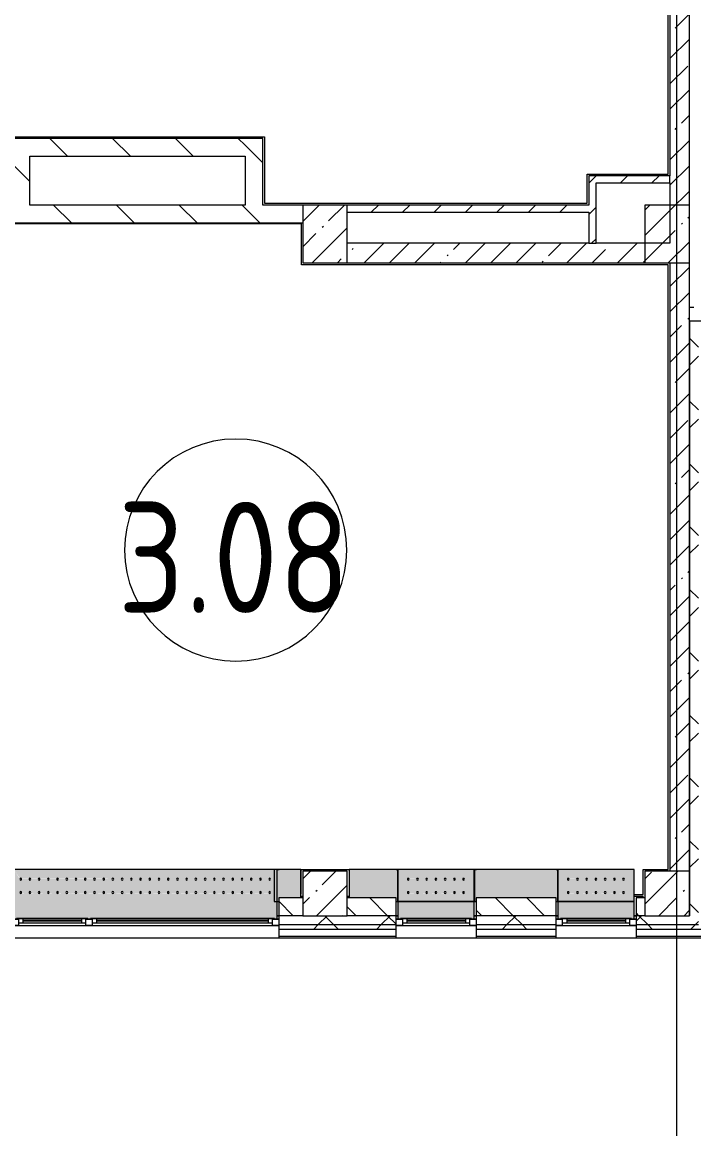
# Model space of a CAD drawing. Header units: millimetres. Extents: x 63482 to 319368, y -8553 to 29000.
# Drawn here: x 211981 to 219539, y 1150 to 13610 of the extents above; entities that cross this region are included whole.
import ezdxf

# ---------------------------------------------------------------- set-up
doc = ezdxf.new("R2010")
doc.units = ezdxf.units.MM
doc.linetypes.add('200_ШТРИХ__ш1_п0_6_', pattern=[80, 50, -30])
doc.linetypes.add('Осевая', pattern=[1587.5, 317.5, -238.125, 793.75, -238.125])
for name, color, linetype, lineweight in [('A-AREA-IDEN', 7, 'Continuous', 9), ('A-DETL-MBND', 7, '200_ШТРИХ__ш1_п0_6_', 9), ('A-GLAZ-2', 7, 'Continuous', 5), ('A-WALL', 7, 'Continuous', 9), ('A-WALL-4', 7, 'Continuous', 5), ('I-WALL-2', 7, 'Continuous', 5), ('S-COLS', 7, 'Continuous', 5), ('Знаки', 7, 'Continuous', 5), ('Оси', 7, 'Continuous', 9), ('Оси-2', 7, 'Осевая', 9)]:
    doc.layers.add(name, color=color, linetype=linetype, lineweight=lineweight)
doc.layers.add('A-FLOR-2', color=7, linetype='Continuous', lineweight=5, true_color=0xaaaaaa)
doc.layers.add('Знаки-2', color=7, linetype='Continuous', lineweight=5, true_color=0xd7cfbf)
doc.styles.add('GOST Common_3', font='GOST_Common.ttf', dxfattribs={"width": 0.9, "height": 1250})
pattern_1 = [(45, (134788.6, 0), (-353.5534, 353.5534), []), (135, (134788.6, 0), (-353.5534, -353.5534), [])]
pattern_2 = [(45, (134788.6, 0), (-285.1231, 285.1231), []), (45, (135073.7, 0), (-285.1231, 285.1231), [504.031, -100.806, 16.764, -84.042])]
pattern_3 = [(135, (134788.6, 0), (-353.5534, -353.5534), [])]
pattern_4 = [(45, (134788.6, 0), (-176.7767, 176.7767), [])]

# ---------------------------------------------------------------- blocks, each defined once
blk = doc.blocks.new('BSC_Колонна _Прямоугольная - 500х500-V51-Общий план 3 этажа с размещением фрагментов 3_1-3_8')
at = {"layer": 'S-COLS'}
h = blk.add_hatch(dxfattribs=at)
h.set_pattern_fill('FP_41', color=256, style=0, pattern_type=2)
h.set_pattern_definition([(45, (-80600, -3800), (-285.1231, 285.1231), []), (45, (-80314.88, -3800), (-285.1231, 285.1231), [504.031, -100.806, 16.764, -84.042])])
h.paths.add_polyline_path([(-53, -250), (250, -250), (250, 250), (-250, 250), (-250, -250)])
for p, q in [((250, 250), (-250, 250)), ((-250, 250), (-250, -250)), ((250, -250), (250, 250)), ((-250, -250), (250, -250))]:
    blk.add_line(p, q, dxfattribs=at)
blk = doc.blocks.new('120_Окно_СКБ_2Ст - 120_Окно_СКБ_2Ст 3000х2500 _мал_створка слева_-22809161-Общий план 3 этажа с размещением фрагментов 3_1-3_8')
at = {"layer": 'A-GLAZ-2'}
for p, q in [((-1500, -75), (-1500, -5)), ((-1500, -5), (-1430, -5)), ((1500, -5), (-1500, -5)), ((-1430, -75), (-1500, -75)), ((-1500, -75), (-1450, -75)), ((-1430, -75), (-1450, -75)), ((-1450, -75), (-1450, -85)), ((-1450, -85), (620, -85)), ((620, -85), (-1450, -85)), ((-1430, -5), (-1430, -75)), ((600, -35), (-1430, -35)), ((-1430, -35), (-1430, -75)), ((-1380, -85), (-1380, -35)), ((-1380, -55), (550, -55)), ((550, -65), (-1380, -65)), ((550, -85), (550, -35)), ((600, -75), (600, -5)), ((600, -5), (670, -5)), ((600, -75), (600, -35)), ((670, -75), (600, -75)), ((620, -75), (600, -75)), ((620, -75), (650, -75)), ((620, -85), (620, -75)), ((670, -75), (650, -75)), ((650, -75), (650, -85)), ((650, -85), (1450, -85)), ((1450, -85), (650, -85)), ((670, -5), (670, -75)), ((1430, -35), (670, -35)), ((670, -35), (670, -75)), ((720, -85), (720, -35)), ((720, -55), (1380, -55)), ((1380, -65), (720, -65)), ((1380, -85), (1380, -35)), ((1430, -75), (1430, -5)), ((1430, -5), (1500, -5)), ((1430, -75), (1430, -35)), ((1500, -75), (1430, -75)), ((1450, -75), (1430, -75)), ((1450, -75), (1500, -75)), ((1450, -85), (1450, -75)), ((1500, -5), (1500, -75))]:
    blk.add_line(p, q, dxfattribs=at)
blk = doc.blocks.new('120_Окно_СКБ_1Ст - 120_Окно_СКБ_1Ст 900х2500_h_-19906774-Общий план 3 этажа с размещением фрагментов 3_1-3_8')
at = {"layer": 'A-GLAZ-2'}
for p, q in [((-450, -75), (-450, -5)), ((-450, -5), (-380, -5)), ((450, -5), (-450, -5)), ((-380, -75), (-450, -75)), ((-450, -75), (-400, -75)), ((-380, -75), (-400, -75)), ((-400, -75), (-400, -85)), ((-400, -85), (400, -85)), ((400, -85), (-400, -85)), ((-380, -5), (-380, -75)), ((380, -35), (-380, -35)), ((-380, -35), (-380, -75)), ((-330, -85), (-330, -35)), ((-330, -55), (330, -55)), ((330, -65), (-330, -65)), ((330, -85), (330, -35)), ((380, -75), (380, -5)), ((380, -5), (450, -5)), ((380, -75), (380, -35)), ((450, -75), (380, -75)), ((400, -75), (380, -75)), ((400, -75), (450, -75)), ((400, -85), (400, -75)), ((450, -5), (450, -75))]:
    blk.add_line(p, q, dxfattribs=at)
blk = doc.blocks.new('BSC_Колонна _Прямоугольная - 650х500-V156-Общий план 3 этажа с размещением фрагментов 3_1-3_8')
at = {"layer": 'S-COLS'}
h = blk.add_hatch(dxfattribs=at)
h.set_pattern_fill('FP_114', color=256, style=0, pattern_type=2)
h.set_pattern_definition([(135, (11225, -80600), (-285.1231, -285.1231), []), (135, (11225, -80314.88), (-285.1231, -285.1231), [504.031, -100.806, 16.764, -84.042])])
h.paths.add_polyline_path([(325, 250), (-325, 250), (-325, -250), (325, -250)])
for p, q in [((325, 250), (-325, 250)), ((-325, 250), (-325, -250)), ((325, -250), (325, 250)), ((-325, -250), (325, -250))]:
    blk.add_line(p, q, dxfattribs=at)
blk = doc.blocks.new('BSC_Колонна _Прямоугольная - 500х500-V157-Общий план 3 этажа с размещением фрагментов 3_1-3_8')
at = {"layer": 'S-COLS'}
h = blk.add_hatch(dxfattribs=at)
h.set_pattern_fill('FP_115', color=256, style=0, pattern_type=2)
h.set_pattern_definition([(45, (-84450, -3800), (-285.1231, 285.1231), []), (45, (-84164.88, -3800), (-285.1231, 285.1231), [504.031, -100.806, 16.764, -84.042])])
h.paths.add_polyline_path([(-250, -250), (250, -250), (250, 250), (-250, 250), (-250, 72)])
for p, q in [((250, 250), (-250, 250)), ((-250, 250), (-250, -250)), ((250, -250), (250, 250)), ((-250, -250), (250, -250))]:
    blk.add_line(p, q, dxfattribs=at)
blk = doc.blocks.new('Зашивка радиатора_ с перфорацией М1 - Зашивка радиатора_ с перфорацией М1-V219-Общий план 3 этажа с размещением фрагментов 3_1-3_8')
at = {"layer": 'Знаки-2'}
blk.add_hatch(color=256, dxfattribs=at).paths.add_polyline_path([(399, 380), (399, 370), (-401, 370), (-401, 380), (-430, 380), (-430, 180), (430, 180), (430, 380)])
h = blk.add_hatch(color=256, dxfattribs=at)
h.paths.add_polyline_path([(302, 180), (-430, 180), (-430, -180), (430, -180), (430, 180)])
h.paths.add_polyline_path([(1, 90), (321, 85), (321, 75), (312, 70), (304, 75), (304, 85), (302, 89), (217, 85), (217, 75), (208, 70), (200, 75), (200, 85), (203, 89), (113, 85), (113, 75), (105, 70), (96, 75), (96, 85), (100, 89), (10, 85), (10, 75), (1, 70), (-8, 75), (-8, 85), (-4, 89), (-94, 85), (-94, 75), (-103, 70), (-111, 75), (-111, 85), (-108, 89), (-198, 85), (-198, 75), (-207, 70), (-215, 75), (-215, 85), (-212, 89), (-302, 85), (-302, 75), (-310, 70), (-319, 75), (-319, 85), (-310, 90), (-308, 90), (-103, 90)])
h.paths.add_polyline_path([(312, -60), (321, -65), (321, -75), (312, -80), (302, -79), (-319, -75), (-319, -65), (-310, -60), (-302, -65), (-302, -75), (-305, -78), (-215, -75), (-215, -65), (-207, -60), (-198, -65), (-198, -75), (-198, -78), (-111, -75), (-111, -65), (-103, -60), (-94, -65), (-94, -75), (-98, -78), (-8, -75), (-8, -65), (1, -60), (10, -65), (10, -75), (6, -78), (96, -75), (96, -65), (105, -60), (113, -65), (113, -75), (110, -78), (200, -75), (200, -65), (208, -60), (217, -65), (217, -75), (213, -78), (304, -75), (304, -65), (310, -60)])
at = {"layer": 'Знаки'}
for p, q in [((-401, 380), (-430, 380)), ((-430, 380), (-430, 180)), ((430, 380), (399, 380)), ((430, 180), (430, 380)), ((-430, 180), (430, 180)), ((430, 180), (-430, 180)), ((-430, 180), (-430, -180)), ((430, -180), (430, 180)), ((-430, -180), (430, -180))]:
    blk.add_line(p, q, dxfattribs=at)
for centre, start, end in [((-310, 80), 0, 180), ((-310, 80), 180, 0), ((-207, 80), 0, 180), ((-207, 80), 180, 360), ((-103, 80), 0, 180), ((-103, 80), 180, 0), ((1, 80), 0, 180), ((1, 80), 180, 0), ((105, 80), 0, 180), ((105, 80), 180, 360), ((208, 80), 0, 180), ((208, 80), 180, 0), ((312, 80), 0, 180), ((312, 80), 180, 0), ((-310, -70), 0, 180), ((-310, -70), 180, 0), ((-207, -70), 0, 180), ((-207, -70), 180, 0), ((-103, -70), 0, 180), ((-103, -70), 180, 0), ((1, -70), 0, 180), ((1, -70), 180, 0), ((105, -70), 0, 180), ((105, -70), 180, 0), ((208, -70), 0, 180), ((208, -70), 180, 0), ((312, -70), 0, 180), ((312, -70), 180, 0)]:
    blk.add_arc(centre, 10, start, end, dxfattribs=at)
blk = doc.blocks.new('Зашивка радиатора_ с перфорацией М8 - Зашивка радиатора_ с перфорацией М8-31159968-Общий план 3 этажа с размещением фрагментов 3_1-3_8')
at = {"layer": 'Знаки-2'}
h = blk.add_hatch(color=256, dxfattribs=at)
h.paths.add_polyline_path([(-310, 180), (-244, 75), (-235, 80), (-232, 79), (2575, 75), (2575, 65), (2566, 60), (2558, 65), (2558, 75), (2561, 78), (2471, 75), (2471, 65), (2462, 60), (2454, 65), (2454, 75), (2458, 78), (2367, 75), (2367, 65), (2359, 60), (2350, 65), (2350, 75), (2354, 78), (2264, 75), (2264, 65), (2255, 60), (2246, 65), (2246, 75), (2250, 78), (2160, 75), (2160, 65), (2151, 60), (2143, 65), (2143, 75), (2146, 78), (2056, 75), (2056, 65), (2047, 60), (2039, 65), (2039, 75), (2043, 78), (1952, 75), (1952, 65), (1944, 60), (1935, 65), (1935, 75), (1939, 78), (1849, 75), (1849, 65), (1840, 60), (1831, 65), (1831, 75), (1835, 78), (1745, 75), (1745, 65), (1736, 60), (1728, 65), (1728, 75), (1731, 78), (1641, 75), (1641, 65), (1632, 60), (1624, 65), (1624, 75), (1628, 78), (1537, 75), (1537, 65), (1529, 60), (1520, 65), (1520, 75), (1524, 78), (1434, 75), (1434, 65), (1425, 60), (1416, 65), (1416, 75), (1420, 78), (1330, 75), (1330, 65), (1321, 60), (1313, 65), (1313, 75), (1316, 78), (1226, 75), (1226, 65), (1217, 60), (1209, 65), (1209, 75), (1213, 78), (1122, 75), (1122, 65), (1114, 60), (1105, 65), (1105, 75), (1109, 78), (1019, 75), (1019, 65), (1010, 60), (1001, 65), (1001, 75), (1005, 78), (915, 75), (915, 65), (906, 60), (898, 65), (898, 75), (901, 78), (811, 75), (811, 65), (802, 60), (794, 65), (794, 75), (798, 78), (707, 75), (707, 65), (699, 60), (690, 65), (690, 75), (694, 78), (604, 75), (604, 65), (595, 60), (586, 65), (586, 75), (590, 78), (500, 75), (500, 65), (491, 60), (483, 65), (483, 75), (486, 78), (396, 75), (396, 65), (386, 60), (379, 65), (379, 75), (383, 78), (292, 75), (292, 65), (284, 60), (275, 65), (275, 75), (279, 78), (189, 75), (189, 65), (180, 60), (171, 65), (171, 75), (175, 78), (85, 75), (85, 65), (76, 60), (68, 65), (68, 75), (71, 78), (-19, 75), (-19, 65), (-28, 60), (-36, 65), (-36, 75), (-32, 78), (-123, 75), (-123, 65), (-131, 60), (-140, 65), (-140, 75), (-136, 78), (-226, 75), (-226, 65), (-235, 60), (-244, 65), (-245, 67)])
h.paths.add_polyline_path([(-281, -380), (-276, -371), (519, -371), (519, -380), (549, -380), (549, -371), (2619, -374), (2619, -380), (2650, -380), (2650, 180), (-310, 180), (-310, -380)])
h.paths.add_polyline_path([(906, -90), (-244, -85), (-244, -75), (-235, -70), (-226, -75), (-226, -85), (-230, -89), (-140, -85), (-140, -75), (-131, -70), (-123, -75), (-123, -85), (-126, -89), (-36, -85), (-36, -75), (-28, -70), (-19, -75), (-19, -85), (-22, -89), (68, -85), (68, -75), (76, -70), (85, -75), (85, -85), (81, -89), (171, -85), (171, -75), (180, -70), (189, -75), (189, -85), (185, -89), (275, -85), (275, -75), (284, -70), (292, -75), (292, -85), (289, -89), (379, -85), (379, -75), (387, -70), (396, -75), (396, -85), (393, -89), (483, -85), (483, -75), (491, -70), (500, -75), (500, -85), (496, -89), (586, -85), (586, -75), (595, -70), (604, -75), (604, -85), (600, -89), (690, -85), (690, -75), (699, -70), (707, -75), (707, -85), (704, -89), (794, -85), (794, -75), (802, -70), (811, -75), (811, -85), (808, -89), (898, -85), (898, -75), (906, -70), (915, -75), (915, -85), (911, -89), (1001, -85), (1001, -75), (1010, -70), (1019, -75), (1019, -85), (1015, -89), (1105, -85), (1105, -75), (1114, -70), (1122, -75), (1122, -85), (1119, -89), (1209, -85), (1209, -75), (1217, -70), (1226, -75), (1226, -85), (1223, -89), (1313, -85), (1313, -75), (1321, -70), (1330, -75), (1330, -85), (1326, -89), (1416, -85), (1416, -75), (1425, -70), (1434, -75), (1434, -85), (1430, -89), (1520, -85), (1520, -75), (1529, -70), (1537, -75), (1537, -85), (1534, -89), (1624, -85), (1624, -75), (1632, -70), (1641, -75), (1641, -85), (1638, -89), (1728, -85), (1728, -75), (1736, -70), (1745, -75), (1745, -85), (1741, -89), (1831, -85), (1831, -75), (1840, -70), (1849, -75), (1849, -85), (1845, -89), (1935, -85), (1935, -75), (1944, -70), (1952, -75), (1952, -85), (1949, -89), (2039, -85), (2039, -75), (2047, -70), (2056, -75), (2056, -85), (2053, -89), (2143, -85), (2143, -75), (2151, -70), (2160, -75), (2160, -85), (2156, -89), (2246, -85), (2246, -75), (2255, -70), (2264, -75), (2264, -85), (2260, -89), (2350, -85), (2350, -75), (2359, -70), (2367, -75), (2367, -85), (2364, -89), (2454, -85), (2454, -75), (2462, -70), (2471, -75), (2471, -85), (2468, -89), (2558, -85), (2558, -75), (2566, -70), (2575, -75), (2575, -85), (2566, -90), (2564, -90), (1010, -90)])
at = {"layer": 'Знаки'}
for p, q in [((2650, 180), (-310, 180)), ((-310, 180), (-310, -380)), ((2650, -380), (2650, 180)), ((-310, -380), (-281, -380)), ((519, -380), (549, -380)), ((2619, -380), (2650, -380))]:
    blk.add_line(p, q, dxfattribs=at)
for centre, start, end in [((-235, 70), 0, 180), ((-235, 70), 180, 360), ((-131, 70), 0, 180), ((-131, 70), 180, 360), ((-28, 70), 0, 180), ((-28, 70), 180, 360), ((76, 70), 0, 180), ((76, 70), 180, 360), ((180, 70), 0, 180), ((180, 70), 180, 360), ((284, 70), 0, 180), ((284, 70), 180, 360), ((387, 70), 0, 180), ((387, 70), 180, 360), ((491, 70), 0, 180), ((491, 70), 180, 360), ((595, 70), 0, 180), ((595, 70), 180, 360), ((699, 70), 0, 180), ((699, 70), 180, 360), ((802, 70), 0, 180), ((802, 70), 180, 360), ((906, 70), 0, 180), ((906, 70), 180, 360), ((1010, 70), 0, 180), ((1010, 70), 180, 360), ((1114, 70), 0, 180), ((1114, 70), 180, 360), ((1217, 70), 0, 180), ((1217, 70), 180, 360), ((1321, 70), 0, 180), ((1321, 70), 180, 360), ((1425, 70), 0, 180), ((1425, 70), 180, 360), ((1529, 70), 0, 180), ((1529, 70), 180, 360), ((1632, 70), 0, 180), ((1632, 70), 180, 360), ((1736, 70), 0, 180), ((1736, 70), 180, 360), ((1840, 70), 0, 180), ((1840, 70), 180, 360), ((1944, 70), 0, 180), ((1944, 70), 180, 360), ((2047, 70), 0, 180), ((2047, 70), 180, 360), ((2151, 70), 0, 180), ((2151, 70), 180, 360), ((2255, 70), 0, 180), ((2255, 70), 180, 360), ((2359, 70), 0, 180), ((2359, 70), 180, 360), ((2462, 70), 0, 180), ((2462, 70), 180, 360), ((2566, 70), 0, 180), ((2566, 70), 180, 360), ((-235, -80), 0, 180), ((-235, -80), 180, 360), ((-131, -80), 0, 180), ((-131, -80), 180, 360), ((-28, -80), 0, 180), ((-28, -80), 180, 360), ((76, -80), 0, 180), ((76, -80), 180, 360), ((180, -80), 360, 180), ((180, -80), 180, 360), ((284, -80), 0, 180), ((284, -80), 180, 360), ((387, -80), 0, 180), ((387, -80), 180, 360), ((491, -80), 0, 180), ((491, -80), 180, 360), ((595, -80), 0, 180), ((595, -80), 180, 360), ((699, -80), 0, 180), ((699, -80), 180, 360), ((802, -80), 0, 180), ((802, -80), 180, 360), ((906, -80), 0, 180), ((906, -80), 180, 360), ((1010, -80), 0, 180), ((1010, -80), 180, 360), ((1114, -80), 0, 180), ((1114, -80), 180, 360), ((1217, -80), 0, 180), ((1217, -80), 180, 360), ((1321, -80), 0, 180), ((1321, -80), 180, 360), ((1425, -80), 0, 180), ((1425, -80), 180, 360), ((1529, -80), 0, 180), ((1529, -80), 180, 360), ((1632, -80), 0, 180), ((1632, -80), 180, 360), ((1736, -80), 0, 180), ((1736, -80), 180, 360), ((1840, -80), 0, 180), ((1840, -80), 180, 360), ((1944, -80), 0, 180), ((1944, -80), 180, 360), ((2047, -80), 0, 180), ((2047, -80), 180, 360), ((2151, -80), 0, 180), ((2151, -80), 180, 360), ((2255, -80), 0, 180), ((2255, -80), 180, 360), ((2359, -80), 0, 180), ((2359, -80), 180, 360), ((2462, -80), 0, 180), ((2462, -80), 180, 360), ((2566, -80), 360, 180), ((2566, -80), 180, 360)]:
    blk.add_arc(centre, 10, start, end, dxfattribs=at)
blk = doc.blocks.new('Зашивка без перфорации М3 - М3_2-V239-Общий план 3 этажа с размещением фрагментов 3_1-3_8')
at = {"layer": 'Знаки-2'}
blk.add_hatch(color=256, dxfattribs=at).paths.add_polyline_path([(-181, 180), (-181, 141), (-430, 141), (-430, -180), (-130, -180), (-130, 180), (-148, 180)])
at = {"layer": 'Знаки'}
for p, q in [((-430, 141), (-430, -180)), ((-130, 180), (-181, 180)), ((-130, -180), (-130, 180)), ((-430, -180), (-130, -180))]:
    blk.add_line(p, q, dxfattribs=at)
blk = doc.blocks.new('Зашивка без перфорации М3 - М3_5-V240-Общий план 3 этажа с размещением фрагментов 3_1-3_8')
at = {"layer": 'Знаки-2'}
blk.add_hatch(color=256, dxfattribs=at).paths.add_polyline_path([(-430, 180), (-430, -180), (120, -180), (120, 141), (-409, 141), (-409, 180)])
at = {"layer": 'Знаки'}
for p, q in [((-409, 180), (-430, 180)), ((-430, 180), (-430, -180)), ((120, -180), (120, 141)), ((-430, -180), (120, -180))]:
    blk.add_line(p, q, dxfattribs=at)
blk = doc.blocks.new('Зашивка без перфорации М3 - М3_16-30991357-Общий план 3 этажа с размещением фрагментов 3_1-3_8')
at = {"layer": 'Знаки-2'}
blk.add_hatch(color=256, dxfattribs=at).paths.add_polyline_path([(-430, 180), (-430, -180), (510, -180), (510, 180), (491, 180), (491, 141), (-409, 141), (-409, 180)])
at = {"layer": 'Знаки'}
for p, q in [((-409, 180), (-430, 180)), ((-430, 180), (-430, -180)), ((510, 180), (491, 180)), ((510, -180), (510, 180)), ((-430, -180), (510, -180))]:
    blk.add_line(p, q, dxfattribs=at)
blk = doc.blocks.new('Зашивка_ торцевая панель - Зашивка_ торцевая панель-31043143-Общий план 3 этажа с размещением фрагментов 3_1-3_8')
at = {"layer": 'Знаки-2'}
blk.add_hatch(color=256, dxfattribs=at).paths.add_polyline_path([(-406, 176), (-406, 180), (-430, 176)])
at = {"layer": 'Знаки'}
blk.add_line((-430, 180), (-406, 180), dxfattribs=at)
blk = doc.blocks.new('Зашивка_ опоясывающая панель - Зашивка_ опоясывающая панель-V242-Общий план 3 этажа с размещением фрагментов 3_1-3_8')
at = {"layer": 'Знаки-2'}
blk.add_hatch(color=256, dxfattribs=at).paths.add_polyline_path([(-406, 180), (-406, 180), (-430, 180)])
at = {"layer": 'Знаки'}
blk.add_line((-430, 180), (-406, 180), dxfattribs=at)
blk = doc.blocks.new('Зашивка_ опоясывающая панель - Зашивка_ опоясывающая панель-V243-Общий план 3 этажа с размещением фрагментов 3_1-3_8')
at = {"layer": 'Знаки-2'}
blk.add_hatch(color=256, dxfattribs=at).paths.add_polyline_path([(-406, 179), (-409, 180), (-409, 179)])
at = {"layer": 'Знаки'}
blk.add_line((-430, 180), (-406, 180), dxfattribs=at)
blk = doc.blocks.new('Зашивка_ опоясывающая панель - Зашивка_ опоясывающая панель-V244-Общий план 3 этажа с размещением фрагментов 3_1-3_8')
at = {"layer": 'Знаки-2'}
blk.add_hatch(color=256, dxfattribs=at).paths.add_polyline_path([(-430, -160), (-430, 180), (-430, 180), (-430, -160)])
at = {"layer": 'Знаки'}
for p, q in [((-430, -160), (-430, 180)), ((-430, 180), (-406, 180))]:
    blk.add_line(p, q, dxfattribs=at)
blk = doc.blocks.new('Зашивка_ опоясывающая панель - Зашивка_ опоясывающая панель-V245-Общий план 3 этажа с размещением фрагментов 3_1-3_8')
at = {"layer": 'Знаки-2'}
blk.add_hatch(color=256, dxfattribs=at).paths.add_polyline_path([(-406, 179), (-410, 180), (-410, 179)])
at = {"layer": 'Знаки'}
blk.add_line((-430, 180), (-406, 180), dxfattribs=at)
blk = doc.blocks.new('Марка_Помещения - Номер-25198446-Общий план 3 этажа с размещением фрагментов 3_1-3_8')
at = {"layer": 'A-AREA-IDEN'}
for start, end in [(360, 180), (180, 360)]:
    blk.add_arc((0, 0), 2.5, start, end, dxfattribs=at)

msp = doc.modelspace()

# ---------------------------------------------------------------- hatches: boundary and pattern name
at = {"layer": 'A-WALL-4'}
h = msp.add_hatch(dxfattribs=at)
h.set_pattern_fill('FP_52', color=256, style=0, pattern_type=2)
h.set_pattern_definition(pattern_1)
h.paths.add_polyline_path([(219590.2, 3450), (219590.2, 10242), (219490.2, 10242), (219490.2, 3450)])
h = msp.add_hatch(dxfattribs=at)
h.set_pattern_fill('FP_50', color=256, style=0, pattern_type=2)
h.set_pattern_definition([(135, (134788.6, 0), (-176.7767, -176.7767), [])])
h.paths.add_polyline_path([(217335.3, 3550), (217988.6, 3550), (217988.6, 3750), (217088.6, 3750), (217088.6, 3550)])
h.paths.add_polyline_path([(218888.6, 3550), (218988.6, 3550), (218988.6, 3750), (218888.6, 3750)])
h.paths.add_polyline_path([(210768.6, 3550), (211868.6, 3550), (211868.6, 3750), (210768.6, 3750), (210768.6, 3566.7)])
h.paths.add_polyline_path([(215835.4, 3550), (216188.6, 3550), (216188.6, 3750), (215638.6, 3750), (215638.6, 3550)])
h.paths.add_polyline_path([(215138.6, 3550), (215138.6, 3750), (214868.6, 3750), (214868.6, 3550)])
h = msp.add_hatch(dxfattribs=at)
h.set_pattern_fill('FP_52', color=256, style=0, pattern_type=2)
h.set_pattern_definition(pattern_1)
h.paths.add_polyline_path([(219488.6, 3450), (219490.2, 3450), (219488.6, 3550), (218888.6, 3550), (218888.6, 3450), (219335.3, 3450)])
h.paths.add_polyline_path([(216188.6, 3450), (216188.6, 3550), (214868.6, 3550), (214868.6, 3450), (215835.4, 3450)])
h.paths.add_polyline_path([(211335.6, 3450), (211868.6, 3450), (211868.6, 3550), (210488.6, 3550), (210488.6, 3450), (210768.6, 3450)])
h.paths.add_polyline_path([(217088.6, 3450), (217988.6, 3450), (217988.6, 3550), (217088.6, 3550)])
h = msp.add_hatch(dxfattribs=at)
h.set_pattern_fill('FP_52', color=256, style=0, pattern_type=2)
h.set_pattern_definition(pattern_1)
h.paths.add_polyline_path([(210488.6, 3400), (211868.6, 3400), (211868.6, 3450), (210488.6, 3450)])
h.paths.add_polyline_path([(219590.2, 3400), (219590.2, 3450), (218888.6, 3450), (218888.6, 3400), (219490.2, 3400)])
h.paths.add_polyline_path([(216188.6, 3400), (216188.6, 3450), (214868.6, 3450), (214868.6, 3400), (215835.4, 3400)])
h.paths.add_polyline_path([(217835.3, 3400), (217988.6, 3400), (217988.6, 3450), (217088.6, 3450), (217088.6, 3400), (217335.3, 3400)])
at = {"layer": 'I-WALL-2'}
h = msp.add_hatch(dxfattribs=at)
h.set_pattern_fill('FP_48', color=256, style=0, pattern_type=2)
h.set_pattern_definition(pattern_2)
h.paths.add_polyline_path([(219335.3, 4050), (219488.6, 4050), (219488.6, 15130), (219268.6, 15130), (219268.6, 4050)])
h = msp.add_hatch(dxfattribs=at)
h.set_pattern_fill('FP_51', color=256, style=0, pattern_type=2)
h.set_pattern_definition(pattern_3)
h.paths.add_polyline_path([(214335.5, 12100), (214488.6, 12100), (214488.6, 12300), (208328.6, 12300), (208328.6, 12100), (212335.5, 12100)])
h = msp.add_hatch(dxfattribs=at)
h.set_pattern_fill('FP_51', color=256, style=0, pattern_type=2)
h.set_pattern_definition(pattern_3)
h.paths.add_polyline_path([(214688.6, 11550), (214688.6, 12300), (214488.6, 12300), (214488.6, 11550)])
h = msp.add_hatch(dxfattribs=at)
h.set_pattern_fill('FP_51', color=256, style=0, pattern_type=2)
h.set_pattern_definition(pattern_3)
h.paths.add_polyline_path([(212069.1, 11550), (212069.1, 12100), (211869.1, 12100), (211869.1, 11550)])
h = msp.add_hatch(dxfattribs=at)
h.set_pattern_fill('FP_53', color=256, style=0, pattern_type=2)
h.set_pattern_definition(pattern_4)
h.paths.add_polyline_path([(218438.6, 11120), (218438.6, 11880), (218358.6, 11880), (218358.6, 11120)])
h = msp.add_hatch(dxfattribs=at)
h.set_pattern_fill('FP_53', color=256, style=0, pattern_type=2)
h.set_pattern_definition(pattern_4)
h.paths.add_polyline_path([(219268.6, 11800), (219268.6, 11880), (218438.6, 11880), (218438.6, 11800)])
h = msp.add_hatch(dxfattribs=at)
h.set_pattern_fill('FP_51', color=256, style=0, pattern_type=2)
h.set_pattern_definition(pattern_3)
h.paths.add_polyline_path([(215138.6, 11350), (215138.6, 11550), (210768.6, 11550), (210768.6, 11350), (214335.5, 11350)])
h = msp.add_hatch(dxfattribs=at)
h.set_pattern_fill('FP_53', color=256, style=0, pattern_type=2)
h.set_pattern_definition(pattern_4)
h.paths.add_polyline_path([(218358.6, 11470), (218358.6, 11550), (215638.6, 11550), (215638.6, 11470), (218335.3, 11470)])
h = msp.add_hatch(dxfattribs=at)
h.set_pattern_fill('FP_48', color=256, style=0, pattern_type=2)
h.set_pattern_definition(pattern_2)
h.paths.add_polyline_path([(218335.3, 10900), (219268.6, 10900), (219268.6, 11120), (215638.6, 11120), (215638.6, 10900)])
at = {"layer": 'S-COLS'}
h = msp.add_hatch(dxfattribs=at)
h.set_pattern_fill('FP_48', color=256, style=0, pattern_type=2)
h.set_pattern_definition(pattern_2)
h.paths.add_polyline_path([(219488.6, 10900), (219488.6, 11550), (218988.6, 11550), (218988.6, 10900)])

# ---------------------------------------------------------------- linework, layer by layer
at = {"layer": 'A-DETL-MBND'}
msp.add_line((219488.6, 10400), (219538.6, 10400), dxfattribs=at)
at = {"layer": 'A-FLOR-2'}
for p, q in [((219248.6, 11900), (219248.6, 15130)), ((208308.6, 12320), (214707.6, 12320)), ((214707.6, 12320), (214707.6, 11570)), ((218339.1, 11570), (218339.1, 11900)), ((218339.1, 11900), (219248.6, 11900)), ((214707.6, 11570), (218339.1, 11570)), ((215124.6, 11340), (210789.6, 11340)), ((215124.6, 10879), (215124.6, 11340)), ((219248.6, 10879), (215124.6, 10879)), ((219248.6, 4070), (219248.6, 10879)), ((215118.6, 3791), (215118.6, 4070)), ((215118.6, 4070), (215658.6, 4070)), ((215658.6, 4070), (215658.6, 3790)), ((218968.6, 3790), (218968.6, 4070)), ((218968.6, 4070), (219248.6, 4070)), ((218867.6, 3790), (218968.6, 3790))]:
    msp.add_line(p, q, dxfattribs=at)
at = {"layer": 'A-WALL'}
for p, q in [((219268.6, 11800), (219268.6, 11880)), ((218358.6, 11120), (218438.6, 11120)), ((215138.6, 3550), (214868.6, 3550)), ((216188.6, 3550), (215638.6, 3550)), ((217988.6, 3550), (217088.6, 3550)), ((218988.6, 3550), (218888.6, 3550)), ((214868.6, 3450), (216188.6, 3450)), ((214868.6, 3400), (216188.6, 3400)), ((217088.6, 3450), (217988.6, 3450)), ((217088.6, 3400), (217988.6, 3400)), ((218888.6, 3450), (219590.2, 3450)), ((218888.6, 3400), (219640.2, 3400)), ((214868.6, 3320), (216188.6, 3320)), ((217088.6, 3320), (217988.6, 3320)), ((218888.6, 3320), (219720.2, 3320))]:
    msp.add_line(p, q, dxfattribs=at)
at = {"layer": 'A-WALL-4'}
for p, q in [((219740.2, 10242), (219490.2, 10242)), ((219490.2, 10242), (219490.2, 3550)), ((214868.6, 3750), (214868.6, 3300)), ((215138.6, 3750), (214868.6, 3750)), ((216188.6, 3750), (215638.6, 3750)), ((216188.6, 3300), (216188.6, 3750)), ((217088.6, 3750), (217088.6, 3300)), ((217988.6, 3750), (217088.6, 3750)), ((217988.6, 3300), (217988.6, 3750)), ((218888.6, 3750), (218888.6, 3300)), ((218988.6, 3750), (218888.6, 3750)), ((214849.6, 3550), (214868.6, 3550)), ((216188.6, 3550), (216207.6, 3550)), ((217067.6, 3550), (217088.6, 3550)), ((217988.6, 3550), (218007.6, 3550)), ((218867.6, 3550), (218888.6, 3550)), ((210646.6, 3300), (219740.2, 3300))]:
    msp.add_line(p, q, dxfattribs=at)
at = {"layer": 'I-WALL-2'}
for p, q in [((219268.6, 15130), (219268.6, 11880)), ((219488.6, 4050), (219488.6, 15130)), ((214688.6, 12300), (208328.6, 12300)), ((214688.6, 11550), (214688.6, 12300)), ((212069.1, 12100), (214488.6, 12100)), ((212069.1, 11550), (212069.1, 12100)), ((214488.6, 12100), (214488.6, 11550)), ((218358.6, 11880), (218358.6, 11550)), ((219268.6, 11880), (218358.6, 11880)), ((218438.6, 11120), (218438.6, 11800)), ((218438.6, 11800), (219268.6, 11800)), ((219268.6, 11800), (219268.6, 11120)), ((214488.6, 11550), (212069.1, 11550)), ((215138.6, 11550), (214688.6, 11550)), ((218358.6, 11550), (215638.6, 11550)), ((215638.6, 11470), (218358.6, 11470)), ((218358.6, 11470), (218358.6, 11120)), ((210768.6, 11350), (215138.6, 11350)), ((218358.6, 11120), (215638.6, 11120)), ((219268.6, 11120), (218438.6, 11120)), ((215638.6, 10900), (219268.6, 10900)), ((219268.6, 10900), (219268.6, 4050)), ((215117.6, 3770), (215138.6, 3770)), ((215638.6, 3770), (215658.6, 3770)), ((218867.6, 3770), (218968.6, 3770)), ((218968.6, 3750), (218968.6, 3770)), ((214868.6, 3550), (214849.6, 3550)), ((216207.6, 3550), (216188.6, 3550)), ((217088.6, 3550), (217067.6, 3550)), ((218007.6, 3550), (217988.6, 3550)), ((218888.6, 3550), (218867.6, 3550))]:
    msp.add_line(p, q, dxfattribs=at)
at = {"layer": 'S-COLS'}
for p, q in [((219488.6, 11550), (218988.6, 11550)), ((218988.6, 11550), (218988.6, 10900)), ((219488.6, 10900), (219488.6, 11550)), ((218988.6, 10900), (219488.6, 10900))]:
    msp.add_line(p, q, dxfattribs=at)
at = {"layer": 'Оси'}
for p, q in [((219348.6, 10029.8), (219348.6, 21915.1)), ((219348.6, -1906.3), (219348.6, 9979))]:
    msp.add_line(p, q, dxfattribs=at)
at = {"layer": 'Оси-2'}
msp.add_line((219348.6, 9979), (219348.6, 10029.8), dxfattribs=at)

# ---------------------------------------------------------------- block references
at = {"layer": 'A-AREA-IDEN', "xscale": 499.9999999999995, "yscale": 499.9999999999995, "zscale": 499.9999999999995}
msp.add_blockref('Марка_Помещения - Номер-25198446-Общий план 3 этажа с размещением фрагментов 3_1-3_8', (214383.9, 7666.5), dxfattribs=at)
at = {"layer": 'A-GLAZ-2', "rotation": 180}
for name, p in [('120_Окно_СКБ_2Ст - 120_Окно_СКБ_2Ст 3000х2500 _мал_створка слева_-22809161-Общий план 3 этажа с размещением фрагментов 3_1-3_8', (213368.6, 3435)), ('120_Окно_СКБ_1Ст - 120_Окно_СКБ_1Ст 900х2500_h_-19906774-Общий план 3 этажа с размещением фрагментов 3_1-3_8', (216638.6, 3435)), ('120_Окно_СКБ_1Ст - 120_Окно_СКБ_1Ст 900х2500_h_-19906774-Общий план 3 этажа с размещением фрагментов 3_1-3_8', (218438.6, 3435))]:
    msp.add_blockref(name, p, dxfattribs=at)
at = {"layer": 'S-COLS', "rotation": 270.0000000000007}
msp.add_blockref('BSC_Колонна _Прямоугольная - 650х500-V156-Общий план 3 этажа с размещением фрагментов 3_1-3_8', (215388.6, 11225), dxfattribs=at)
at = {"layer": 'S-COLS'}
for name, p in [('BSC_Колонна _Прямоугольная - 500х500-V51-Общий план 3 этажа с размещением фрагментов 3_1-3_8', (215388.6, 3800)), ('BSC_Колонна _Прямоугольная - 500х500-V157-Общий план 3 этажа с размещением фрагментов 3_1-3_8', (219238.6, 3800))]:
    msp.add_blockref(name, p, dxfattribs=at)
at = {"layer": 'Знаки'}
for name, p in [('Зашивка радиатора_ с перфорацией М8 - Зашивка радиатора_ с перфорацией М8-31159968-Общий план 3 этажа с размещением фрагментов 3_1-3_8', (212199.6, 3891.1)), ('Зашивка_ опоясывающая панель - Зашивка_ опоясывающая панель-V242-Общий план 3 этажа с размещением фрагментов 3_1-3_8', (215279.5, 3891.1)), ('Зашивка_ опоясывающая панель - Зашивка_ опоясывающая панель-V243-Общий план 3 этажа с размещением фрагментов 3_1-3_8', (216618.5, 3891.1)), ('Зашивка_ опоясывающая панель - Зашивка_ опоясывающая панель-V244-Общий план 3 этажа с размещением фрагментов 3_1-3_8', (217499.3, 3891.1)), ('Зашивка_ опоясывающая панель - Зашивка_ опоясывающая панель-V245-Общий план 3 этажа с размещением фрагментов 3_1-3_8', (218419.3, 3891.1)), ('Зашивка_ торцевая панель - Зашивка_ торцевая панель-31043143-Общий план 3 этажа с размещением фрагментов 3_1-3_8', (219273.6, 3894))]:
    msp.add_blockref(name, p, dxfattribs=at)
at = {"layer": 'Знаки', "rotation": 180}
for name, p in [('Зашивка без перфорации М3 - М3_2-V239-Общий план 3 этажа с размещением фрагментов 3_1-3_8', (214687.6, 3891.1)), ('Зашивка без перфорации М3 - М3_5-V240-Общий план 3 этажа с размещением фрагментов 3_1-3_8', (215779.6, 3891.1)), ('Зашивка радиатора_ с перфорацией М1 - Зашивка радиатора_ с перфорацией М1-V219-Общий план 3 этажа с размещением фрагментов 3_1-3_8', (216637.6, 3890.1)), ('Зашивка без перфорации М3 - М3_16-30991357-Общий план 3 этажа с размещением фрагментов 3_1-3_8', (217579.6, 3891.1)), ('Зашивка радиатора_ с перфорацией М1 - Зашивка радиатора_ с перфорацией М1-V219-Общий план 3 этажа с размещением фрагментов 3_1-3_8', (218437.6, 3890.1))]:
    msp.add_blockref(name, p, dxfattribs=at)

# ---------------------------------------------------------------- texts
at = {"layer": 'A-AREA-IDEN', "insert": (213055.2, 8209.3), "char_height": 1250, "width": 3318.986, "attachment_point": 1, "style": 'GOST Common_3'}
msp.add_mtext('3.08', dxfattribs=at)

doc.saveas('drawing.dxf')
